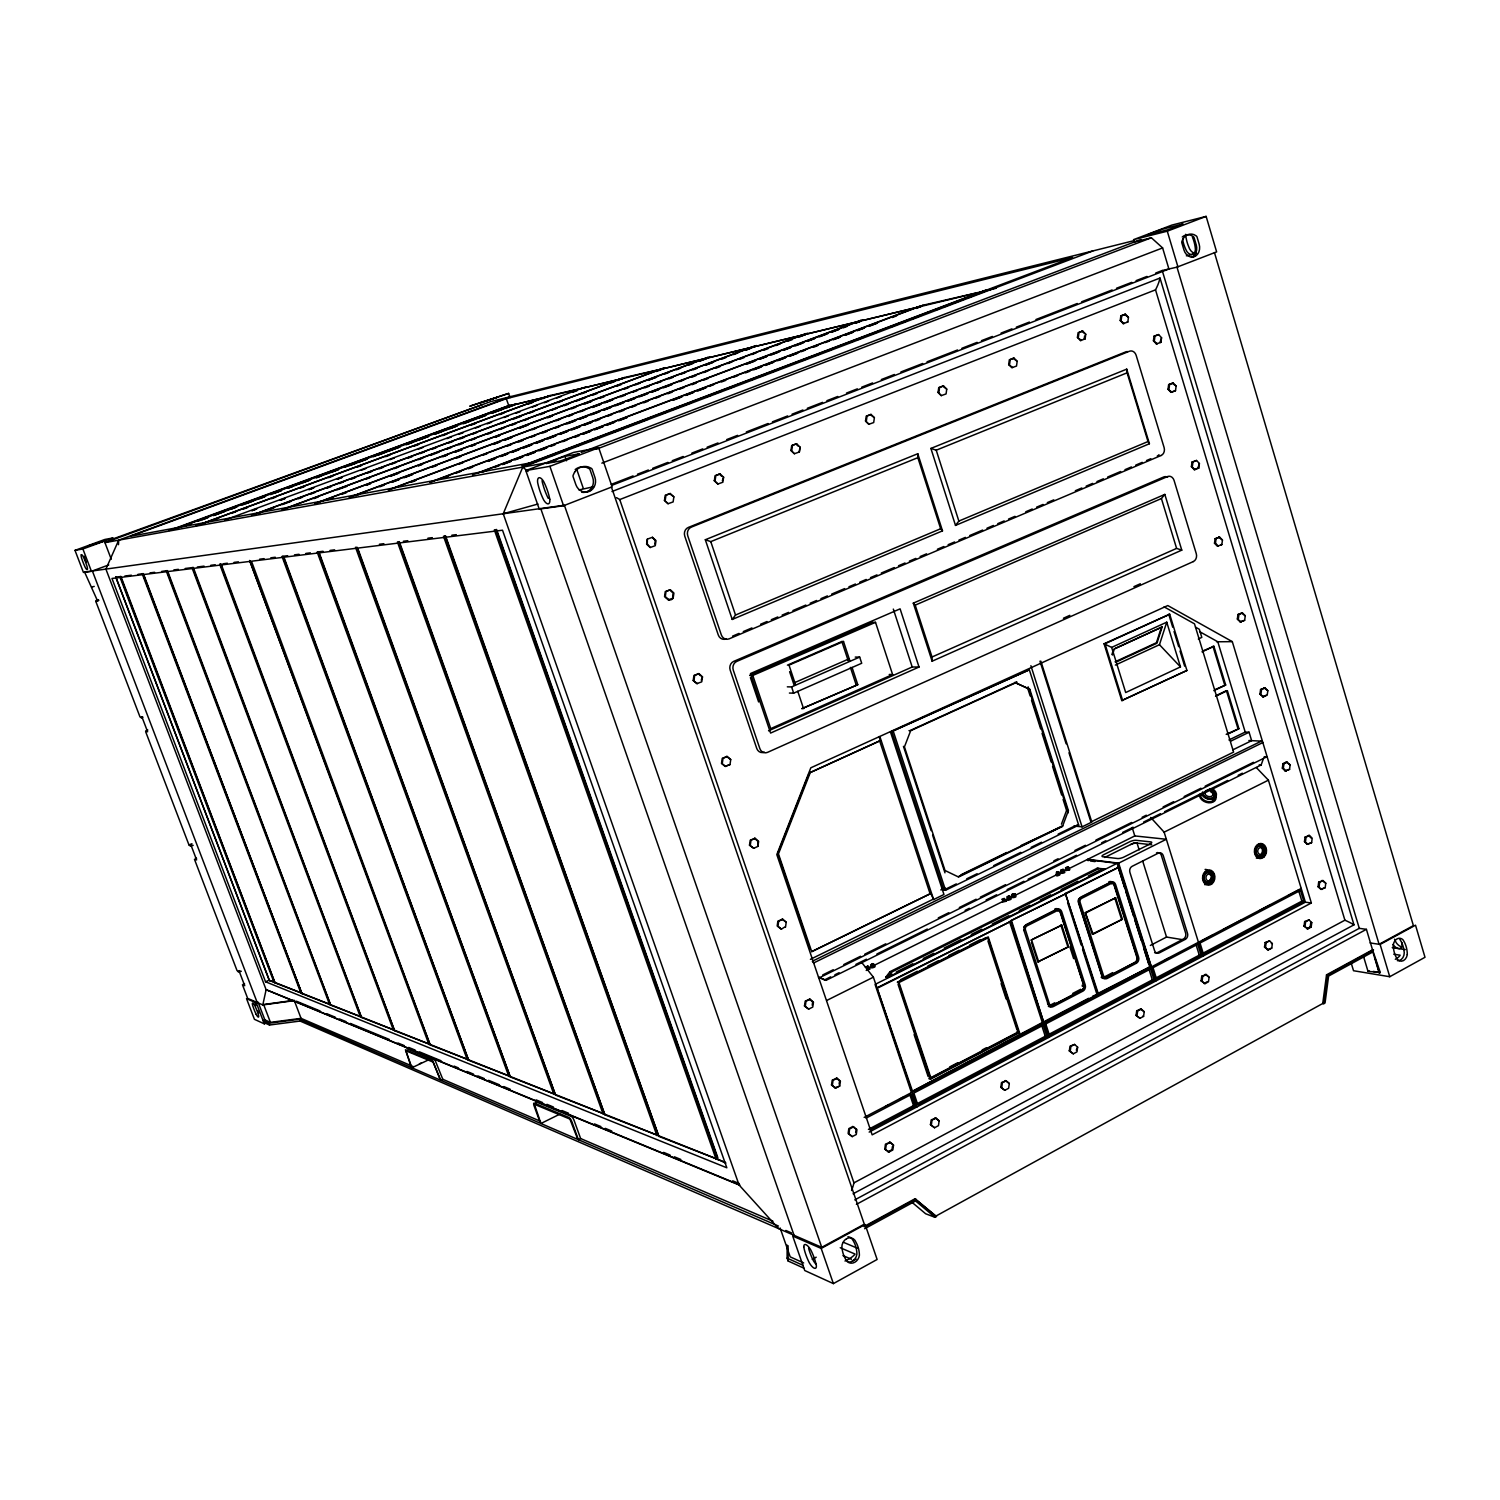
<?xml version="1.0" encoding="UTF-8"?>
<svg xmlns="http://www.w3.org/2000/svg" width="1500" height="1500" viewBox="0 0 1500 1500"><rect width="100%" height="100%" fill="white"/><g stroke="black" fill="none" stroke-linecap="round" stroke-linejoin="round"><path stroke-width="1.5" d="M507.038 407.569L515.812 404.325L509.606 405.338L175.275 528.656M516.544 404.156L549.375 396.225M118.481 544.669L118.706 540.15L511.013 396.525M585.15 387.581L550.181 395.512L542.794 398.644M585.994 387.375L623.362 378.337M656.456 371.475L664.294 368.456L624.319 377.55L617.7 380.55M665.25 368.212L708.188 357.844L699.412 361.106M709.219 357.6L755.438 346.425L746.681 349.688M1264.537 947.062L1265.156 942.544L1269.544 940.875L1272.356 943.575L1271.756 948.094L1268.344 949.913L1264.537 947.062L1268.344 949.913M1265.531 947.212L1266.131 942.694L1269.544 940.875M1289.531 769.331L1290.131 764.85L1286.344 761.981L1282.95 763.669L1282.35 768.169L1285.144 770.962L1289.531 769.331L1285.144 770.962M1304.475 841.556L1305.075 837.075L1309.444 835.444L1312.2 838.181L1311.619 842.663L1307.25 844.294L1304.475 841.556L1308.244 844.387M1305.487 841.65L1306.069 837.188L1309.444 835.444M1304.044 926.044L1304.644 921.581L1309.013 919.931L1311.769 922.612L1311.169 927.094L1307.812 928.875L1304.044 926.044L1307.812 928.875M1305.037 926.194L1305.638 921.712L1309.013 919.931M1306.819 928.725L1310.175 926.944L1310.775 922.481L1311.769 922.612M1318.088 886.65L1318.669 882.188L1323.019 880.556L1325.775 883.256L1325.175 887.719L1320.844 889.35L1318.088 886.65L1321.838 889.481M1319.081 886.781L1319.681 882.319L1323.019 880.556M863.981 1226.55L914.981 1198.781L935.7 1216.181L1322.738 1003.5L1326.525 974.85L1372.537 949.819L1380.319 972.581L1368 971.325L1363.556 956.55M1322.738 1003.5L1323.75 1003.687L1327.537 975.019L1373.569 949.969M1221.844 544.594L1222.463 540.056L1219.575 537.075L1215.112 538.706L1214.494 543.244L1217.381 546.225L1221.844 544.594L1220.869 544.669M1237.35 619.031L1237.969 614.494L1242.412 612.881L1245.263 615.788L1244.644 620.306L1240.2 621.938L1237.35 619.031L1241.194 621.919M1238.325 619.012L1238.944 614.475L1242.412 612.881M1201.125 980.775L1201.744 976.2L1206.225 974.513L1209.094 977.231L1208.494 981.806L1204.987 983.663L1201.125 980.775L1204.987 983.663M1202.1 980.962L1202.719 976.388L1206.225 974.513M1259.963 693.994L1260.581 689.494L1264.987 687.863L1267.819 690.712L1267.2 695.212L1262.794 696.844L1259.963 693.994L1263.787 696.881M1260.956 694.012L1261.556 689.513L1264.987 687.863M1286.138 771.019L1283.325 768.225L1283.944 763.744L1287.338 762.038M1153.425 340.781L1154.044 336.188L1158.6 334.575L1161.562 337.725L1160.925 342.319L1156.388 343.931L1153.425 340.781L1157.344 343.762L1156.388 343.931M1154.362 340.613L1155 336.019L1158.6 334.575M1069.35 1050.863L1069.987 1046.175L1074.581 1044.431L1077.638 1047.169L1076.981 1051.856L1073.306 1053.825L1069.35 1050.863L1073.306 1053.825M1070.25 1051.088L1070.906 1046.381L1074.581 1044.431M1076.287 1050.075L1077.638 1047.169M1168.031 389.213L1168.65 384.619L1173.188 383.006L1176.131 386.119L1175.494 390.694L1170.975 392.325L1168.031 389.213L1171.931 392.175M1168.988 389.062L1169.606 384.469L1173.188 383.006M1191.394 466.65L1192.013 462.075L1196.513 460.463L1199.419 463.5L1198.8 468.056L1194.3 469.688L1191.394 466.65L1195.256 469.594M1192.35 466.537L1192.969 461.981L1196.513 460.463M1194.3 469.688L1197.825 468.169L1199.419 463.5M1136.081 1015.369L1136.719 1010.737L1141.256 1009.031L1144.219 1011.75L1143.581 1016.381L1140 1018.294L1136.081 1015.369L1140 1018.294M1137.019 1015.575L1137.656 1010.925L1141.256 1009.031M1218.356 546.169L1215.469 543.188L1216.088 538.631L1219.575 537.075M1077.431 337.369L1078.088 332.7L1082.7 331.05L1085.756 334.256L1085.119 338.906L1080.487 340.556L1077.431 337.369L1081.406 340.369L1080.487 340.556M1078.35 337.181L1079.006 332.512L1082.7 331.05M1084.613 336L1084.181 339.094L1085.119 338.906M1000.837 1087.294L1001.494 1082.531L1006.163 1080.769L1009.294 1083.506L1008.638 1088.269L1004.85 1090.294L1000.837 1087.294L1004.85 1090.294M1001.719 1087.537L1002.375 1082.775L1006.163 1080.769M1120.219 320.475L1120.856 315.844L1125.45 314.213L1128.45 317.4L1127.812 322.013L1123.237 323.644L1120.219 320.475L1124.175 323.456L1123.237 323.644M1121.156 320.269L1121.794 315.656L1125.45 314.213M855.675 1132.594L856.144 1129.312L852.825 1126.519L848.812 1128.619L848.119 1133.531L852.263 1136.606L856.275 1134.506L856.969 1129.594L852.825 1126.519M884.775 1149.019L885.45 1144.144L890.25 1142.325L893.531 1145.1L892.837 1149.975L888.881 1152.075L884.775 1149.019L888.881 1152.075M885.619 1149.3L886.294 1144.425L890.25 1142.325M888.056 1151.775L891.994 1149.675L892.463 1146.431M1008.675 364.5L1009.331 359.775L1014.038 358.106L1017.169 361.331L1016.512 366.056L1011.825 367.725L1008.675 364.5L1012.706 367.556M1009.575 364.331L1010.231 359.606L1014.038 358.106M930.487 1124.7L931.163 1119.881L935.906 1118.081L939.131 1120.837L938.456 1125.656L934.575 1127.738L930.487 1124.7L934.575 1127.738M931.35 1124.981L932.025 1120.144L935.906 1118.081M756.544 346.163L806.4 334.106L799.837 336.562M785.513 927.188L786.206 922.238L782.794 919.256L777.881 921.075L777.169 926.044L781.388 929.175L784.725 927.038M865.538 421.012L866.213 416.156L871.069 414.431L874.387 417.694L873.694 422.55L868.856 424.275L865.538 421.012L868.856 424.275M866.362 420.863L867.056 416.006L871.069 414.431M804.506 1005.994L805.219 1001.044L810.094 999.225L813.469 1002.131L812.775 1007.062L808.688 1009.106L804.506 1005.994L808.688 1009.106M805.312 1006.2L806.006 1001.25L810.094 999.225M812.212 1005.206L812.663 1001.925L809.288 999.019M831.525 1085.006L832.219 1080.094L837.075 1078.256L840.413 1081.106L839.738 1086.019L835.688 1088.1L831.525 1085.006L835.688 1088.1M832.35 1085.269L833.044 1080.337L837.075 1078.256M839.138 1084.125L839.606 1080.863L836.269 1078.013M938.062 392.381L938.738 387.581L943.519 385.894L946.744 389.137L946.069 393.919L941.287 395.625L938.062 392.381L941.287 395.625M938.925 392.213L939.6 387.431L943.519 385.894M852.263 1136.606L848.944 1133.812L849.637 1128.9L853.65 1126.8M721.519 763.294L722.25 758.288L727.238 756.469L730.725 759.581L730.012 764.587L725.025 766.406L721.519 763.294L725.794 766.481M722.288 763.35L723.019 758.344L727.238 756.469M790.988 450.431L791.7 445.5L796.613 443.756L800.025 447.056L799.331 451.988L794.4 453.731L790.988 450.431L794.4 453.731M791.775 450.319L792.488 445.369L796.613 443.756M749.513 845.138L750.225 840.15L755.175 838.331L758.625 841.388L757.913 846.375L753.75 848.306L749.513 845.138L753.75 848.306M750.281 845.25L751.013 840.262L755.175 838.331M754.406 838.219L757.856 841.275L757.913 846.375M781.388 929.175L777.956 926.194L778.669 921.225L782.794 919.256M654.788 544.069L655.275 540.694L652.425 537.3L656.025 540.619L655.275 545.681L650.212 547.5L646.594 544.181L647.344 539.119L652.425 537.3M664.481 500.363L665.212 495.319L670.275 493.519L673.856 496.875L673.125 501.919L668.062 503.719L664.481 500.363L668.062 503.719M665.231 500.269L665.962 495.225L670.275 493.519M664.538 596.644L665.269 591.581L670.331 589.763L673.913 593.044L673.162 598.088C668.663 604.519 660.413 591.225 668.869 599.869M665.288 596.606L666.019 591.544L670.331 589.763M672.675 596.456L673.162 593.081L669.581 589.819M714.356 480.694L715.069 475.688L720.075 473.906L723.6 477.225L722.869 482.231L717.863 484.012L714.356 480.694L717.863 484.012M715.106 480.581L715.837 475.575L720.075 473.906M693.206 680.456L693.938 675.431L698.944 673.612L702.488 676.819L701.756 681.844L696.731 683.663L693.206 680.456L697.5 683.681M722.344 480.675L723.6 477.225M693.956 680.475L694.688 675.431L698.944 673.612M701.25 680.156L702.488 676.819M650.212 547.5L647.325 544.106L647.344 539.119M807.6 333.825L861.562 320.775L855 323.25M862.875 320.456L921.45 306.3L917.081 307.95M979.519 293.475L986.7 290.531L923.025 305.231L916.294 308.438M98.888 600.262L95.812 601.425L140.006 716.944L142.012 717.112L147.619 731.775L145.594 731.569L188.981 844.969L191.119 845.513L196.613 859.913L194.475 859.312L237.056 970.65L239.306 971.569L244.725 985.706L242.456 984.75L247.669 998.381L262.8 1004.944L266.119 989.7L105.9 569.1L118.706 540.15M988.256 290.156L995.1 287.775M1111.969 654.487L1113.206 650.419M1112.456 654.994L1114.312 648.9L1162.163 626.962L1114.312 648.9M1115.1 661.781L1156.444 642.731L1161.675 626.475M1115.588 662.288L1156.95 643.219L1162.163 626.962M1115.344 665.062L1159.463 644.7L1166.737 622.181L1111.65 647.4L1104.056 643.781L1121.756 700.575L1186.931 670.462L1169.7 614.231L1104.056 643.781M818.794 977.475L826.013 980.363L1261.125 765L1263.263 759.094M1016.625 682.388L910.669 730.706L904.444 746.85L945.037 870.506L958.594 877.031L1062.525 826.331L1068.394 810.619L1029.825 689.344L1014.844 682.369M1061.438 824.194L1066.575 810.45L1063.088 799.444M810.15 949.312L777.656 853.744L808.669 774.581M890.494 732.019L943.95 894.487L933.619 899.55L930.806 893.475L811.706 951.656L778.444 853.875L810.3 772.519L880.369 740.606L879.038 736.575M778.575 1228.612L739.05 1184.963L503.231 513.75L522.75 467.119L1092.844 250.95M1065.9 870.581L1069.894 869.663L1067.588 869.738M1065.994 867.488L1068.581 867.112L1067.606 867M1065.45 869.175L1069.05 868.05M1011.825 895.781L1015.819 894.881L1014.6 894.694M1006.912 898.219C1018.95 896.569 1000.856 898.125 1009.087 896.025M1002.469 902.081L1006.462 901.181L1004.194 901.238M725.812 1163.175L718.538 1159.65M495.356 529.594L717.131 1159.087L658.856 1136.381L445.538 535.819M444.45 535.95L657.9 1135.425L604.856 1114.8L399.319 541.594M732.225 619.444L735.525 615.037L940.65 528.75L942.506 530.869L732.225 619.444L705.319 539.738L917.775 453.731L942.506 530.869M885.731 977.269L889.988 971.7L1097.138 868.275L1104.731 868.95L887.4 977.644L885.731 977.269L891.994 974.137M887.4 977.644L891.656 972.056L1098.975 868.5L1097.138 868.275M955.5 525.413L958.856 521.081L1148.006 441.544L1149.412 443.738L955.5 525.413L930.9 448.425L1126.725 369.15L1149.412 443.738M398.325 541.725L604.012 1113.9L555.525 1095.056L358.05 549.056M913.294 603.15L915.206 605.138L1161.412 498.544L1164.825 494.4L1181.775 550.144L932.119 661.2L913.294 603.15L1164.825 494.4M357.15 549.169L554.775 1094.25L510.281 1076.963L318.806 551.663M317.981 551.756L509.625 1076.213L468.637 1060.312L284.344 558.263M282.769 556.163L468.056 1059.6L430.181 1044.938L251.869 562.312M429.675 1044.263L394.575 1030.688L221.062 563.888M192.656 567.431L361.481 1017.45L193.256 567.356M161.569 571.444L166.875 570.656L330.675 1005.131L167.438 570.581M143.006 573.75L301.894 993.619L143.362 573.581M120.412 576.45L274.969 982.856L120.9 576.394M269.419 980.644L115.781 577.031L269.419 980.644L274.688 982.369M243.431 983.475L244.613 983.962M1056.469 872.269L1058.962 871.894L1058.006 871.763M1061.269 869.888C1058.719 871.8 1066.05 869.513 1062.806 869.381M195.45 858.019L196.575 858.319M1056.394 872.269L1058.55 871.8M1061.194 869.869L1063.631 869.663L1062.375 869.494M1056.525 873.506C1053.469 875.962 1062.731 873.038 1058.588 872.85M1061.325 871.106C1058.681 874.031 1068.581 869.438 1062.338 870.712M1056.975 874.913C1054.312 877.837 1064.231 873.244 1057.987 874.519M1002.694 900.206C1013.85 899.344 995.681 900.656 1004.175 898.462M1008.075 899.194C1004.888 901.706 1014.244 898.819 1010.156 898.556M871.575 965.288C868.013 967.913 877.612 965.138 873.694 964.65M872.062 966.75C868.5 969.375 878.1 966.581 874.181 966.094M833.381 1283.606L877.125 1259.475L865.125 1224.525L821.194 1248.431L792.712 1236.056L804.731 1270.519L833.381 1283.606L821.194 1248.431M1350.975 962.288L1353.525 970.725L1389.75 976.725L1425 957.281L1415.513 925.181L1380.112 944.438L1370.1 942.938M1368 971.325L1369.087 970.744M852.263 1261.219L856.144 1259.081M911.531 1201.931L925.65 1213.763L935.062 1217.325L936.562 1216.5L914.981 1198.781M1323.75 1003.687L1325.044 1002.975L1328.606 976.05L1372.875 951.938L1379.231 973.181M263.775 1022.419L269.494 1025.025L300.113 1021.05L821.737 1247.325L864.3 1224.188L611.4 486.956M864.806 1226.888L915.844 1199.1M864.619 1228.744L915.581 1200.975L935.062 1217.325M812.25 1259.344L816.206 1257.188M856.388 1204.369L1366.406 929.344L1372.537 949.819M853.106 1193.794L1353.975 924.844L1160.006 278.044L611.962 491.531M854.775 1199.888L1359.281 928.331L1366.406 929.344M851.55 1190.513A28.425 14.925 -69.3 0 0 853.95 1182.862L1344.9 920.194A26.663 4.425 19.2 0 1 1353.975 924.844M1204.013 983.494L1207.519 981.619M1267.35 949.744L1271.756 948.094M868.406 1129.369L913.519 1105.612L915.206 1106.138L911.269 1094.438L866.062 1118.138M918.169 1103.156L1045.238 1036.256L1047.037 1036.688L1043.306 1025.212L1041.525 1024.8L1045.238 1036.256M1152.338 979.875L1047.712 1034.963L1049.513 1035.375L1154.213 980.231L1150.65 968.944L1148.775 968.606L1152.338 979.875L1154.213 980.231M1156.725 977.55L1199.287 955.144L1201.2 955.462L1197.712 944.269L1153.013 967.706L1156.575 978.975L1201.2 955.462M1303.838 901.406L1301.869 901.144L1201.612 953.925L1203.525 954.244L1303.838 901.406L1300.5 890.4L1298.531 890.138L1288.275 895.5M870.056 1129.912L915.206 1106.138M1047.037 1036.688L917.812 1104.769L913.875 1093.069L1043.306 1025.212M869.175 1132.106L1305.375 902.194L1268.419 780.169L1256.306 767.531M1311.356 902.981L872.156 1134.844L776.812 854.606L810.825 767.794L1167.788 605.55L1232.306 641.644L1311.356 902.981L1304.456 902.062M1052.212 1019.194L1043.981 1023.506L1045.781 1023.919L1150.65 968.944M1300.5 890.4L1200.037 943.05L1203.525 954.244M1320.844 889.35L1325.175 887.719M949.631 1066.969L957.788 1062.712M982.238 1049.925L986.306 1047.788M930.919 1077.619L1017.75 1032.206L1019.513 1032.638L988.237 936.9L898.106 982.144L930.562 1079.175L1019.513 1032.638M929.25 1077.619L930.956 1078.106L1018.65 1032.244L987.844 937.95L986.081 937.631L897.319 982.181L899.006 982.556L987.844 937.95M1048.744 1037.456L1044.075 1023.131L1042.331 1022.531L912.488 1091.213L876.975 987.806L1010.363 921.562L1043.231 1022.738M1010.737 920.775L1065.638 893.85L1010.737 920.775L1043.569 1021.894L1088.644 998.287M1092.75 996.131L1097.756 994.181L1065.356 893.419L1119.169 867.038L1150.575 966.525L911.25 1092.037L875.062 984.412L1117.106 863.344L1151.381 966.919M1150.575 966.525L1097.456 993.675L1098.375 993.862L1065.356 893.419M864.169 1117.388L1301.213 888.431M884.944 1106.831L889.05 1104.694M899.325 1099.312L903.431 1097.156M916.294 1090.406L920.4 1088.269M953.25 1071.056L963.506 1065.675M981.994 1056L986.1 1053.844M1010.719 1040.944L1014.825 1038.787M1107.675 990.131L1117.95 984.75M1136.438 975.056L1146.713 969.675M1165.35 959.925L1169.419 957.788M1202.231 940.594L1212.469 935.231M1222.725 929.869L1241.156 920.194M1259.606 910.538L1269.844 905.175M239.719 970.612L238.2 971.869L241.312 971.269M1054.875 1002.75L1050.919 1004.812A3.15 2.625 -80.4 0 1 1047.525 1003.219M1072.725 993.45L1080.656 989.306M1112.681 972.619L1104.919 976.669A3.112 2.569 -81.5 0 1 1101.6 975.094L1078.312 902.194A3.131 2.606 -83.1 0 1 1079.831 898.088L1109.269 883.275A3.112 2.569 -83.6 0 1 1112.044 883.913M1150.369 945.45L1166.531 937.05L1182.694 939.694M1307.25 844.294L1311.619 842.663M834.881 1087.856L839.738 1086.019M1031.531 942.356L1037.85 961.875L1068.675 946.725L1061.756 925.144L1032.844 939.188M1122.412 919.237L1092.188 934.069L1085.325 912.581L1115.644 897.825L1122.412 919.237L1093.106 934.237L1085.325 912.581M1037.85 961.875L1068.675 946.725M1030.837 940.2L1061.756 925.144M1086.244 912.731L1115.644 897.825M877.8 987.994L1010.363 921.562M1066.256 893.55L1119.169 867.038M258.075 1002.113L264.844 1019.85L270.431 1022.362L301.05 1018.35L413.456 1066.669L411.469 1067.625L405.431 1049.775L432.525 1060.837L440.756 1080.263L540.431 1123.294L534.113 1105.969A3.863 1.125 64.6 0 1 534.338 1103.119L569.006 1117.519A3.994 1.2 64.3 0 1 571.894 1121.775L578.381 1139.681L580.631 1138.538L772.95 1221.225M900.619 979.669L917.362 971.25M927.844 966L938.306 960.75M948.787 955.5L959.25 950.25M969.731 944.981L980.194 939.731M896.175 972.056L912.881 963.694M923.306 958.481L933.75 953.269M944.194 948.038L960.9 939.694M971.344 934.481L981.788 929.25M992.212 924.038L1008.919 915.694M1019.362 910.462L1029.806 905.25M1040.25 900.037L1050.694 894.806M1061.119 889.594L1077.825 881.25M1088.269 876.019L1102.894 868.725L1104.731 868.95M1088.138 860.737L1087.688 859.331L1118.644 863.156L1166.344 839.269L1134.806 835.931L869.194 967.819M1104.656 857.475L1134.131 842.812L1151.7 844.744M826.744 1000.444L873.394 977.175L917.006 1106.906M1150.688 817.444L1164.131 832.163L1268.419 780.169M824.381 979.987L830.681 976.856M834.9 974.794L839.1 972.712M855.9 964.388L866.4 959.194M876.9 954L927.3 929.062M965.119 910.369L969.319 908.288M986.119 899.963L996.619 894.769M1007.119 889.575L1023.919 881.269M1028.119 879.188L1076.438 855.281M1101.637 842.812L1105.837 840.731M1122.638 832.425L1133.138 827.231M1143.638 822.038L1160.438 813.731M1164.638 811.65L1227.656 780.469M1238.156 775.275L1242.356 773.194M540.919 1123.5L577.837 1139.456L569.906 1119.075L534.431 1104.3L540.919 1123.5L559.763 1114.181M822.75 974.925L833.25 969.75M843.769 964.556L860.569 956.269M864.769 954.188L885.788 943.819M938.306 917.888L948.825 912.694M959.325 907.519L976.144 899.212M980.344 897.15L1005.544 884.7M1053.881 860.831L1058.081 858.769M1074.881 850.462L1085.4 845.288M1095.9 840.094L1131.619 822.469M1142.119 817.275L1146.319 815.194M1163.138 806.906L1173.638 801.712M1184.137 796.538L1200.956 788.231M1205.156 786.15L1253.475 762.3M1265.119 756.544L1263.994 757.125L1267.106 756.656L818.812 978.056L818.55 977.006L826.013 980.363M940.819 889.931L944.981 887.906M943.837 890.006L945.562 890.269L1078.688 825.15L1029.338 669.806L891.712 731.55L943.837 890.006L956.306 883.913M966.694 878.831L977.1 873.75M993.731 865.613L1020.75 852.394M1031.138 847.312L1041.525 842.231M1058.156 834.113L1074.788 825.975M1232.906 749.812L1251.637 740.662L1249.087 732.225L1245.206 732.075L1228.95 739.988M810.413 959.325L932.775 899.419M1068.975 752.737L1090.894 821.981L1233.6 752.1L1194.487 623.831L1164.112 606.863M1074.056 826.013L1082.062 826.856L1091.812 822.075L1040.869 661.181M1261.425 741.112L812.344 961.237L813.675 962.944L1262.831 742.556L1261.425 741.112L1248.881 740.531M1230.769 741.15L1249.087 732.225M961.031 874.763L1006.706 852.488M1021.256 845.4L1062.525 826.331M958.331 876.619L1062.675 825.731M930.806 893.475L811.706 951.656M1226.194 734.344L1238.944 728.681L1227.375 690.675L1215.544 696.319M1227.169 734.4L1238.944 728.681M1262.794 696.844L1266.225 695.194M440.756 1080.263L442.781 1079.287L540.506 1121.287M191.681 844.969L190.087 846.056L193.2 845.344M1216.575 695.344L1226.419 690.656L1237.969 728.644M419.381 1063.856L421.35 1062.919M411.863 1067.775L440.344 1080.075L433.275 1062.169L405.919 1050.787L411.863 1067.775L428.719 1059.788M1214.85 689.7L1225.669 685.012L1213.894 646.294L1203.019 650.925M1213.819 690.656L1225.669 685.012M1121.756 700.575L1186.931 670.462M1201.987 651.844L1213.894 646.294M1166.737 622.181L1180.463 666.919L1125.694 692.531L1111.65 647.4M1240.2 621.938L1244.644 620.306M1198.312 639.019L1201.8 637.388L1199.344 629.306L1195.5 627.15M116.269 576.975L119.812 576.656L274.088 982.5M910.444 730.388L1016.812 681.881M1169.7 614.231L1104.975 643.762L1122.675 700.594M91.819 587.006L94.219 586.425M891.712 731.55L1029.338 669.806M264.844 1019.85L263.1 1020.656L268.819 1023.244L299.438 1019.231L411.469 1067.625M880.369 740.606L810.3 772.519M264.319 1023.844L256.312 1002.9L246.525 998.644L254.437 1019.325L264.319 1023.844L268.35 1021.987M265.538 981.769L726.825 1167.788L502.519 530.212L111.975 578.456L265.538 981.769L269.137 980.138L725.55 1162.463M725.025 766.406L730.012 764.587M1063.444 618.225L1069.838 615.356M1133.925 586.65L1140.337 583.781M892.594 674.513L770.737 728.625L752.794 675.45L749.663 675.413L872.175 622.406L875.513 622.331L892.594 674.513L889.237 674.475M932.119 661.2L932.025 657L1176.6 548.4L1181.775 550.144M768.525 730.819L912.206 666.994L919.031 667.031L900.094 608.85L750.487 673.538L770.588 733.069L919.031 667.031M857.775 684.694L801.975 708.638L857.775 684.694L852.056 667.406M787.331 686.831L791.587 686.925L859.669 657.094L861.712 663.263L793.669 693.169L789.412 693.056M147.637 729.769L145.969 730.725L147.637 730.331M793.688 683.062L848.812 658.95M142.744 716.962L141.075 717.769L142.725 717.525M752.794 675.45L875.513 622.331M787.406 665.138L841.856 641.512L843.506 641.494L849.919 660.938M843.506 641.494L789 665.138L795.562 684.75M732.525 636.169L738.994 633.413M743.306 631.594L751.931 627.919M760.556 624.263L767.025 621.525M771.337 619.688L777.806 616.95M782.119 615.112L788.587 612.375M792.9 610.556L805.837 605.062M810.15 603.225L816.619 600.487M820.931 598.65L827.4 595.913M831.712 594.075L844.65 588.6M848.962 586.763L855.431 584.025M859.744 582.188L866.213 579.45M870.525 577.612L876.994 574.875M881.306 573.038L894.244 567.562M898.556 565.725L905.025 562.987M909.338 561.15L915.806 558.413M920.119 556.575L926.587 553.837M937.369 549.263L943.837 546.525M948.15 544.688L954.619 541.95M958.931 540.112L965.4 537.375M969.712 535.538L982.65 530.044M986.962 528.225L993.431 525.469M997.744 523.65L1004.213 520.913M1008.525 519.075L1014.994 516.337M1025.775 511.762L1032.244 509.006M1036.556 507.188L1043.025 504.431M1047.338 502.613L1053.806 499.856M1075.369 490.725L1081.838 487.969M1086.15 486.15L1092.619 483.394M1096.931 481.575L1103.4 478.819M1107.712 477L1120.65 471.506M1124.963 469.688L1131.431 466.931M1135.744 465.113L1142.212 462.356M1146.525 460.538L1150.837 458.7M188.981 844.969L191.944 843.713M668.119 599.906L673.162 598.088M1170.975 392.325L1175.494 390.694M705.319 539.738L710.775 541.631L917.85 457.669L917.775 453.731M930.9 448.425L936.225 450.206L1127.1 372.825L1126.725 369.15M97.875 599.625L96.131 600.431L97.781 599.944M1008.544 897.131L1010.025 896.175L1008.656 896.156M1003.631 899.569L1004.719 898.5M1014 896.362C1008.169 898.875 1019.137 896.981 1015.069 896.119M1160.006 278.044A27.6 12.788 -56.6 0 1 1155.525 289.838L619.744 499.575A29.606 6.675 22.6 0 0 616.5 497.663M1062.788 872.119C1057.069 874.612 1068.037 872.644 1063.856 871.875M586.894 491.812L591.225 490.144M1195.406 255.825L1191.488 257.344A10.031 8.062 81.9 0 0 1196.231 244.856L1194.131 237.769A2.156 1.725 81.8 0 0 1193.25 236.588L1191.038 235.331A12.994 10.444 81.9 0 0 1182.262 236.981M611.306 484.369L633.094 475.912M637.444 474.225L648.337 470.006M652.688 468.319L667.931 462.394M672.281 460.706L683.175 456.488M691.875 453.094L702.769 448.875M707.119 447.188L718.013 442.95M726.712 439.575L737.606 435.338M746.325 431.962L768.094 423.506M772.444 421.819L787.688 415.912M792.038 414.206L802.931 409.988M807.281 408.3L822.525 402.375M826.894 400.688L837.769 396.469M846.487 393.075L857.362 388.856M861.731 387.169L872.606 382.931M881.325 379.556L894.394 374.494M900.919 371.944L922.688 363.488M927.056 361.8L957.544 349.969M961.894 348.281L977.137 342.356M981.488 340.669L992.381 336.45M1001.081 333.075L1011.975 328.837M1016.325 327.15L1029.394 322.069M1035.919 319.537L1077.3 303.488M1081.65 301.781L1112.138 289.95M1116.488 288.263L1131.731 282.356M1136.081 280.65L1146.975 276.431M1155.694 273.056L1162.219 270.506L1359.338 928.5M611.962 485.306L1168.912 268.988L1162.612 247.931L1151.381 237.769L1134.244 242.044M563.569 505.725L612.131 486.844L598.706 447.731L573.75 452.362L525.806 470.587L539.25 509.1L563.569 505.725L549.9 466.331L525.806 470.587M578.944 489.956L593.738 486.694M601.856 463.144L1162.612 247.931M581.213 452.475L1141.031 239.456M549.9 466.331L598.706 447.731M1206.131 216.394L1171.856 225.094L1133.512 239.662L1167.281 231.188L1206.131 216.394L1216.631 251.888L1176.975 267.15L1379.081 944.288L1413.394 925.631L1214.456 252.581M596.062 449.325L1151.381 237.769M521.869 465.863L986.119 289.95M527.756 463.969L1072.519 257.512L506.306 398.663L130.65 536.231L530.662 462.863M528.975 464.044L536.438 461.438M539.925 459.9L548.681 456.581M551.719 455.644L556.087 453.994M559.631 452.419L568.406 449.1M572.775 447.431L580.087 444.9M583.725 443.287L592.481 439.969M595.369 439.106L599.738 437.456M607.819 434.156L612.206 432.506M615.019 431.663L623.756 428.344M627.525 426.694L636.3 423.356M639.019 422.55L647.756 419.25M658.2 415.069L667.406 411.806M671.325 410.081L678.319 407.662M682.275 405.938L691.406 402.694M706.369 396.806L711.056 395.25M715.125 393.488L721.969 391.106M726.094 389.325L735.056 386.156M750.169 380.194L754.706 378.694M758.944 376.875L765.619 374.569M769.894 372.731L778.65 369.413M802.725 360.487L809.306 357.787M813.638 356.363L820.256 353.625M826.725 351.394L833.4 348.656M848.738 342.844L853.106 341.175M857.288 339.806L864.056 337.031M868.444 335.363L877.2 332.044M892.219 326.569L896.906 324.581M900.938 323.269L907.856 320.419M911.85 319.125L921 315.45M935.869 310.031L940.706 307.969M944.606 306.713L951.656 303.825M955.519 302.569L964.8 298.837M968.606 297.619L975.75 294.694M429.694 482.306L861.038 320.231M431.137 482.044L862.987 319.762M456.431 473.044L460.819 471.412M489.281 460.706L495.862 458.231M500.231 456.581L506.812 454.125M511.181 452.475L519.938 449.175M524.325 447.544L530.887 445.069M535.275 443.419L544.031 440.138M548.419 438.488L554.981 436.012M559.369 434.363L568.125 431.081M572.512 429.431L579.075 426.956M583.462 425.306L592.219 422.025M607.537 416.25L611.925 414.619M631.631 407.213L636.019 405.562M655.725 398.156L660.094 396.506M679.8 389.1L684.188 387.45M703.894 380.044L708.281 378.394M747.694 363.581L754.256 361.106M760.837 358.631L767.4 356.175M771.788 354.525L778.35 352.05M782.737 350.4L791.494 347.119M795.881 345.469L802.444 342.994M806.812 341.363L815.588 338.062M819.956 336.412L826.538 333.956M830.906 332.306L839.663 329.006M444.281 477.806L448.669 476.156M468.394 468.75L472.762 467.1M488.1 461.344L494.681 458.869M501.262 456.394L507.825 453.919M512.212 452.269L518.794 449.794M523.181 448.163L531.938 444.862M536.325 443.212L542.906 440.738M547.275 439.088L556.05 435.806M560.438 434.156L567 431.681M571.388 430.031L580.163 426.731M584.531 425.081L591.112 422.625M595.5 420.975L599.888 419.325M619.612 411.9L623.981 410.25M643.706 402.844L648.094 401.194M667.819 393.788L672.206 392.137M691.931 384.713L696.3 383.081M746.719 364.125L755.475 360.825M759.862 359.175L766.444 356.719M770.831 355.069L779.587 351.769M783.975 350.119L790.538 347.644M794.925 345.994L803.7 342.712M808.088 341.062L814.65 338.588M819.038 336.938L827.812 333.637M832.181 331.988L838.762 329.531M843.15 327.881L847.519 326.231M856.294 322.931L860.681 321.281M472.519 474.9L920.906 305.738M478.481 472.95L923.025 305.231M494.887 467.288L499.275 465.619M503.644 463.969L510.206 461.494M514.575 459.844L523.331 456.544M527.7 454.894L534.263 452.419M538.65 450.769L547.388 447.469M562.706 441.694L567.075 440.044M582.394 434.25L591.15 430.95M595.519 429.3L602.081 426.825M606.45 425.175L615.206 421.875M619.575 420.225L626.138 417.75M674.269 399.581L680.831 397.106M685.2 395.456L693.956 392.156M698.325 390.506L704.888 388.031M709.275 386.381L713.644 384.731M733.331 377.306L737.7 375.656M753.019 369.862L761.775 366.562M766.144 364.913L772.706 362.438M777.075 360.787L785.831 357.488M790.2 355.837L796.763 353.363M801.15 351.713L805.519 350.062M825.206 342.619L829.575 340.969M833.962 339.319L840.525 336.844M844.894 335.194L853.65 331.894M858.019 330.244L864.581 327.769M868.95 326.119L877.706 322.819M482.831 472.031L487.219 470.381M502.537 464.606L511.294 461.306M515.681 459.637L522.244 457.162M526.613 455.512L535.369 452.213M539.756 450.562L546.319 448.069M550.706 446.419L555.075 444.769M574.781 437.344L579.169 435.675M583.538 434.025L590.1 431.55M594.487 429.9L603.244 426.6M607.612 424.95L614.194 422.456M618.562 420.806L627.319 417.506M673.294 400.162L682.05 396.844M686.438 395.194L693 392.719M697.388 391.069L706.144 387.769M721.462 381.975L725.831 380.325M745.538 372.881L749.925 371.231M754.294 369.581L760.875 367.106M765.244 365.456L774 362.156M778.387 360.487L784.95 358.012M789.319 356.363L798.075 353.062M813.413 347.269L817.781 345.619M833.119 339.844L839.681 337.369M846.244 334.875L852.806 332.4M857.194 330.75L863.756 328.275M870.337 325.8L876.9 323.306M892.219 317.531L896.606 315.881M388.219 489.956L805.913 333.581M389.55 489.713L807.712 333.15M458.663 464.344L463.031 462.712M482.719 455.325L487.087 453.694M506.775 446.325L511.144 444.675M530.831 437.306L535.2 435.675M554.888 428.306L559.275 426.656M568.013 423.394L574.575 420.938M578.944 419.288L587.7 416.025M592.069 414.375L598.631 411.919M603 410.287L611.756 407.006M616.125 405.375L622.688 402.919M627.075 401.269L635.812 397.987M640.181 396.356L646.744 393.9M651.131 392.269L659.869 388.988M664.237 387.356L670.8 384.881M679.556 381.619L683.925 379.969M703.612 372.6L707.981 370.969M727.669 363.6L732.038 361.95M751.725 354.581L756.112 352.95M775.781 345.581L780.169 343.931M411.45 482.194L415.819 480.562M518.7 442.031L523.069 440.381M542.775 433.012L547.144 431.363M566.85 423.994L575.606 420.712M579.975 419.081L586.538 416.606M590.925 414.975L599.681 411.694M604.05 410.062L610.613 407.587M615 405.956L623.756 402.675M628.125 401.044L634.706 398.588M639.075 396.938L647.831 393.656M652.2 392.025L658.781 389.569M663.15 387.919L671.906 384.637M691.613 377.269L695.981 375.619M715.688 368.25L720.056 366.6M739.763 359.231L744.131 357.581M763.837 350.212L768.206 348.581M787.913 341.194L792.281 339.562M798.844 337.087L805.425 334.631M314.869 503.531L707.756 357.356M315.787 503.4L709.294 356.981M326.25 499.988L332.831 497.531M365.756 485.287L370.144 483.637M389.906 476.288L398.681 473.025M418.444 465.675L422.831 464.044L418.538 465.787M455.756 451.781L462.338 449.344M471.131 446.062L475.519 444.431M495.262 437.081L499.669 435.45M519.412 428.1L528.188 424.819M547.95 417.469L552.337 415.837M585.262 403.594L591.863 401.137M635.756 384.806L640.144 383.156M648.919 379.894L655.519 377.438M664.294 374.175L668.681 372.544M688.444 365.194L692.831 363.562M326.737 499.95L333.3 497.512M342.037 494.25L346.406 492.619M366.075 485.306L370.444 483.675M390.113 476.363L398.869 473.1M455.681 451.95L462.244 449.513M470.981 446.25L475.35 444.637M495.037 437.306L499.406 435.675M519.075 428.363L527.812 425.1M547.481 417.787L551.85 416.156M571.519 408.844L575.906 407.213M584.644 403.95L591.206 401.512M599.944 398.269L604.312 396.637M623.981 389.325L628.35 387.694M648.019 380.363L656.775 377.119M676.444 369.788L680.812 368.175M700.481 360.844L707.044 358.406M350.081 497.006L754.969 345.919M349.125 497.606L756.638 345.525M392.1 482.044L398.663 479.606M405.225 477.15L411.788 474.694M492.787 444.469L499.35 442.013M503.719 440.381L512.475 437.119M532.181 429.769L536.55 428.119M556.256 420.769L560.625 419.137M580.331 411.788L584.719 410.156M593.456 406.894L600.037 404.438M604.406 402.806L613.162 399.525M632.869 392.175L637.238 390.544M656.944 383.194L661.312 381.562M681.019 374.213L685.388 372.562M705.094 365.212L713.85 361.95M733.556 354.6L737.925 352.969M355.706 495.788L360.094 494.156M379.8 486.806L384.188 485.156M392.944 481.894L399.506 479.438M403.894 477.806L412.65 474.525M432.375 467.175L436.744 465.544M456.469 458.175L460.837 456.544M493.706 444.281L500.269 441.825M504.656 440.194L511.219 437.738M568.181 416.475L572.55 414.844M592.275 407.475L601.031 404.213M605.4 402.581L611.981 400.125M620.737 396.844L625.125 395.212M644.831 387.863L649.219 386.231M668.925 378.863L673.312 377.231M693.019 369.862L697.406 368.231M706.163 364.969L712.744 362.512M721.5 359.231L725.887 357.6M745.594 350.25L749.981 348.619M251.512 515.363L622.969 377.887M252.281 515.25L624.319 377.55M258.225 513.506L262.594 511.894M269.812 509.344L274.2 507.731M282.281 504.6L291.019 501.375M298.256 498.806L302.644 497.194M310.706 494.081L315.075 492.469M326.7 488.288L331.088 486.656M339.131 483.562L343.5 481.95M350.775 479.381L355.144 477.75M367.556 473.044L371.925 471.431M379.219 468.844L383.588 467.231M391.594 464.137L395.981 462.525M407.662 458.306L412.031 456.694M420.019 453.619L424.406 451.988M431.719 449.4L436.106 447.787M448.444 443.1L452.831 441.469M460.162 438.881L464.55 437.25M472.5 434.194L476.869 432.562M500.925 423.675L505.294 422.044M512.681 419.438L521.438 416.194M529.35 413.137L533.719 411.525M557.775 402.619L562.144 401.006M581.831 393.712L586.2 392.1M610.256 383.194L614.625 381.581M282.037 509.644L663.862 367.987M283.087 509.456L665.306 367.631M313.856 498.637L318.244 497.006M337.275 489.806L346.8 486.413M365.812 479.231L370.2 477.6M394.35 468.637L398.738 467.006M418.481 459.675L422.869 458.044M430.256 455.438L439.031 452.175M447.019 449.081L451.406 447.45M458.812 444.844L463.2 443.212M471.15 440.119L475.538 438.506M487.35 434.25L491.756 432.619M499.688 429.544L504.075 427.913M511.519 425.269L515.906 423.656M523.837 420.581L528.225 418.95M540.056 414.675L544.462 413.044M552.356 409.988L556.744 408.356M564.225 405.712L568.612 404.081M576.506 401.025L585.281 397.781M592.762 395.119L597.169 393.488M616.931 386.156L621.319 384.525M196.05 525.825L549.019 395.794M201.281 524.062L550.181 395.512M214.481 519.731L218.869 518.119M231.45 513.375L235.838 511.762M243.019 509.231L247.406 507.619M271.537 498.713L275.925 497.1M300.056 488.212L304.444 486.581M328.575 477.694L332.963 476.081M357.094 467.175L361.481 465.562M385.613 456.675L390 455.062M414.131 446.156L418.519 444.544M442.65 435.656L447.037 434.025M471.169 425.138L475.575 423.525M499.706 414.619L504.094 413.006M528.225 404.119L532.612 402.506M225.037 519.956L586.031 386.831M251.719 510.712L256.106 509.1M280.238 500.194L284.625 498.562M308.756 489.656L313.144 488.044M337.275 479.119L341.663 477.506M361.406 470.212L365.794 468.6M389.906 459.675L394.294 458.062M418.425 449.156L422.812 447.525M446.944 438.619L451.331 436.988M475.463 428.081L479.85 426.469M503.981 417.544L508.369 415.931M532.5 407.025L536.887 405.394M556.631 398.1L561.019 396.488M252.338 510.6L256.725 508.987M280.875 500.062L285.262 498.45M309.413 489.525L313.8 487.913M337.95 478.988L342.338 477.356M458.681 434.4L463.069 432.769M487.219 423.863L491.606 422.231M515.737 413.325L520.144 411.694M544.275 402.769L548.681 401.156M572.812 392.231L577.219 390.619M75 550.369L82.894 548.981L113.119 537.938L104.869 539.456L75 550.369L83.438 572.438L91.444 571.331L108.75 564.919M169.162 530.475L509.606 405.338M175.312 528.975L516.562 403.65M186.6 525.413L190.988 523.8M197.569 521.381L208.537 517.331M215.137 514.913L237.075 506.85M245.85 503.606L265.613 496.35M274.387 493.125L280.969 490.706M287.55 488.269L298.538 484.237M302.925 482.625L309.506 480.206M316.088 477.787L327.056 473.756M331.444 472.125L338.044 469.706M344.625 467.288L355.594 463.256M359.981 461.644L366.562 459.225M373.144 456.806L384.131 452.756M388.519 451.144L399.488 447.113M406.069 444.694L412.65 442.275M419.25 439.856L428.025 436.613M434.606 434.194L441.188 431.775M449.962 428.55L456.544 426.131M463.144 423.712L469.725 421.275M478.5 418.05L485.081 415.631M491.663 413.212L502.65 409.181M184.931 526.125L191.531 523.688M202.5 519.656L206.888 518.044M213.488 515.625L224.456 511.575M231.056 509.156L235.444 507.544M242.025 505.125L253.012 501.075M259.594 498.656L264 497.044M270.581 494.625L281.569 490.575M288.15 488.156L292.538 486.544M299.137 484.125L310.106 480.075M316.706 477.656L321.094 476.044M327.675 473.625L338.663 469.575M349.65 465.544L367.219 459.075M378.188 455.044L400.144 446.962M406.744 444.544L428.7 436.462M435.281 434.044L457.256 425.963M463.837 423.544L485.794 415.463M492.394 413.044L514.35 404.962M508.631 393.412L470.025 406.125L508.631 393.412L510.094 397.613M111.263 559.256L104.944 542.644L490.388 401.681L1134.469 240.525M137.888 574.387L142.838 573.656L301.575 993.094L274.969 982.856M503.231 513.75L537.956 504.019M482.7 404.494L109.425 540.225L113.681 539.438M978.075 292.631L508.875 406.012L506.306 398.663M982.631 291.525L996.3 288.225M301.894 993.619L330.3 1004.569M1186.369 255.825L1196.494 253.444M330.675 1005.131L361.069 1016.869M1162.125 270.544L1177.95 266.925L1167.281 231.188M361.481 1017.45L394.106 1030.069M872.194 963.713C877.744 963.375 866.138 967.05 872.606 963.656M867.45 967.444L869.663 967.463L866.531 969.019M1120.856 315.844L1121.794 315.656M1128.45 317.4L1124.513 314.419M1126.875 322.219L1127.812 322.013M1085.756 334.256L1081.781 331.238M1017.169 361.331L1013.138 358.275M1154.044 336.188L1155 336.019M1161.562 337.725L1159.969 342.488L1160.925 342.319M564.956 456.375L579.375 453.712A19.256 1.294 -19.1 0 1 560.344 460.969L546.131 463.519A19.219 1.294 -19.2 0 1 564.956 456.375L566.494 460.781M946.744 389.137L942.638 386.044M104.944 542.644L556.35 461.044M874.387 417.694L870.225 414.562M1168.65 384.619L1169.606 384.469M1176.131 386.119L1172.231 383.156M800.025 447.056L799.331 451.988M407.419 1048.838L435.113 1060.294L442.781 1079.287M262.8 1004.944L293.4 1000.744L739.894 1184.981M673.856 496.875L669.544 493.612M124.875 576.019L131.381 575.212M149.963 572.888L154.612 572.306M173.85 569.906L178.387 569.344M185.175 568.5L191.981 567.638L360.394 1017.019M197.363 566.981L204.056 566.138M210.769 565.294L215.231 564.75M222.9 563.794L227.363 563.231M234.037 562.388L238.481 561.844M259.631 559.2L264.094 558.638M270.806 557.812L275.287 557.25M287.681 555.694L283.144 556.275L468.637 1060.312M294.488 554.85L299.025 554.288M305.831 553.444L310.369 552.863M323.044 551.287L318.412 551.869L510.281 1076.963M330 550.425L334.631 549.844M379.387 544.256L383.906 543.694M403.369 541.256L407.831 540.694M427.894 538.2L432.356 537.638M451.837 535.2L456.319 534.656M1192.013 462.075L1192.969 461.981M1197.825 468.169L1198.8 468.056M1067.194 867.112L1068.431 867.281L1065.487 867.956M95.812 601.425L97.706 601.256L84.581 572.062L564.375 505.237L821.737 1247.325M1215.112 538.706L1216.088 538.631M1222.463 540.056L1218.619 537.15M867.431 966.225L868.575 966.469L865.425 967.312M1214.494 543.244L1215.469 543.188M1237.969 614.494L1238.944 614.475M1245.263 615.788L1241.438 612.9M1216.594 641.794L1232.306 641.644M855.244 657.094L859.669 657.094M867.863 966.094L865.613 967.125M869.025 968.663L870.15 968.906L866.213 970.463M1260.581 689.494L1261.556 689.513M1267.819 690.712L1264.013 687.844M1016.737 683.362L1029.825 689.344M908.981 730.631L910.669 730.706M1282.95 763.669L1283.944 763.744M1290.131 764.85L1286.344 761.981M1259.156 764.888L1261.125 765M1282.35 768.169L1283.325 768.225M730.725 759.581L726.469 756.394M1066.575 810.45L1068.394 810.619M1305.075 837.075L1306.069 837.188M1076.869 824.963L1078.688 825.15M1318.669 882.188L1319.681 882.319M1325.775 883.256L1322.025 880.444M1087.087 859.612L1117.106 863.344M1090.444 861.019L1095.056 861.6M1304.644 921.581L1305.638 921.712M1310.175 926.944L1311.169 927.094M1392.244 947.625L1405.275 949.594M1393.763 954.225L1400.138 955.2A16.931 5.644 -13.8 0 1 1395.319 959.288M1265.156 942.544L1266.131 942.694M1271.381 943.425L1272.356 943.575M1373.175 971.4L1377.262 972.075M1379.287 972.413L1380.319 972.581M1326.525 974.85L1327.537 975.019M1209.094 977.231L1205.25 974.344M1201.744 976.2L1202.719 976.388M786.206 922.238L782.006 919.087M1144.219 1011.75L1140.319 1008.825M1136.719 1010.737L1137.656 1010.925M1142.644 1016.175L1143.581 1016.381M889.988 971.7L891.656 972.056M1043.569 1021.894L1011.619 920.925M1016.888 1031.812L1018.65 1032.244M1009.294 1083.506L1005.281 1080.525M928.856 1078.688L930.562 1079.175M939.131 1120.837L935.062 1117.8M893.531 1145.1L889.406 1142.044M293.4 1000.744L266.119 989.7L739.05 1184.963M296.363 1001.194L320.119 1010.981M326.606 1013.644L335.25 1017.206M339.562 1018.969L346.05 1021.65M350.363 1023.431L389.25 1039.425M397.894 1042.987L404.363 1045.65M408.694 1047.431L415.162 1050.094M419.494 1051.875L441.094 1060.781M454.05 1066.106L458.363 1067.887M467.006 1071.45L473.494 1074.112M477.806 1075.894L484.294 1078.556M488.606 1080.337L499.406 1084.781M503.738 1086.562L510.206 1089.225M536.138 1099.894L542.606 1102.575M546.938 1104.338L553.406 1107.019M562.05 1110.562L568.538 1113.244M594.45 1123.912L600.938 1126.575M605.25 1128.356L611.737 1131.019M663.581 1152.375L670.069 1155.037M674.381 1156.819L680.869 1159.481M732.694 1180.819L739.181 1183.5M843.469 1242.319L857.681 1248.337M840.244 1247.719L855.075 1254.075A18.169 7.219 -18.9 0 1 845.006 1261.031M578.381 1139.681L778.462 1226.062M785.85 1230.469L791.569 1232.944M842.962 1255.594L851.456 1259.269M803.663 1262.944L790.2 1256.869L780.112 1227.975M787.106 1245.056L787.125 1258.125L802.913 1265.269M787.125 1258.125L788.137 1261.012L803.925 1268.194M1199.569 631.613L1217.794 641.775L1245.206 732.075M522.75 467.119L528.019 471.525M698.194 673.594L700.556 675.731M719.306 474.019L721.65 476.231M795.806 443.888L798.094 446.081M1308.45 835.35L1311.206 838.088M1159.463 644.7L1180.463 666.919M861.938 962.738L873.394 977.175M270.431 1022.362L263.625 1004.513L294.206 1000.294L301.05 1018.35M268.819 1023.244L269.494 1025.025M92.381 570.975L257.194 1002.506M82.894 548.981L91.444 571.331M299.438 1019.231L300.113 1021.05M166.219 570.862L329.662 1004.738M142.219 573.862L300.956 993.244M220.406 563.962L394.575 1030.688M219.694 564.188L393.412 1030.219M430.181 1044.938L249.619 560.456L428.925 1044.431M282 556.406L467.288 1059.769M317.156 552.019L508.819 1076.381M580.631 1138.538L574.163 1120.631A3.994 1.2 64.3 0 0 571.275 1116.394L536.531 1102.031A3.863 1.125 64.6 0 0 535.95 1103.606M356.85 547.069L555.525 1095.056M355.5 547.238L553.931 1094.419M398.906 541.819L604.856 1114.8M397.425 542.006L603.113 1114.087M445.144 536.044L658.856 1136.381M443.494 536.25L656.944 1135.631M496.575 529.444L717.75 1157.456M496.163 529.669L718.237 1160.138M494.344 529.913L716.119 1159.294M540.731 508.538L794.062 1235.325M576.6 468.919L583.275 488.288M619.744 499.556L853.95 1182.862M710.775 541.631L735.525 615.037M750.413 677.625L758.625 701.944M909.6 1093.931L913.519 1105.612M899.006 982.556L930.956 1078.106M898.069 984.394L928.519 1075.406M914.119 1034.625L928.125 1076.494M797.756 691.275L803.587 708.694M789.6 671.663L793.969 684.712M791.587 686.925L793.669 693.169M879.938 736.8L933.619 899.55M879.544 740.569L929.963 893.344M841.856 641.512L848.269 660.919M850.406 667.406L856.106 684.656M903.45 746.344L931.144 830.662M932.587 835.106L944.981 872.831M893.4 731.625L945.562 890.269M987.938 941.025L1017.019 1029.975M1001.119 983.625L1006.144 998.962M915.206 605.138L932.025 657M1045.781 1023.919L1049.513 1035.375M1009.481 921.413L1042.331 1022.531M893.325 609.094L912.206 666.994M1031.719 940.35L1038.75 962.044M1023.694 929.719L1048.088 1004.269A4.744 3.938 -80.4 0 0 1053.188 1006.631L1082.944 991.106A4.706 3.881 -81.1 0 0 1085.212 984.919L1061.737 911.737A4.725 3.938 -82.7 0 0 1056.656 909.263L1026.562 924.412A4.763 3.975 -82.1 0 0 1024.237 930.656M917.85 457.669L940.65 528.75M1070.081 947.531L1073.644 958.612M1060.837 924.994L1067.775 946.556M936.225 450.206L958.856 521.081M1067.588 902.644L1081.144 944.963M1082.569 949.425L1096.838 993.994M1030.894 665.7L1082.062 826.856M1028.138 686.85L1068.225 812.812M1028.044 689.306L1030.144 695.925M1031.55 700.331L1040.662 728.962M1042.05 733.369L1051.162 762M1052.569 766.406L1061.681 795.037M1118.644 863.156L1155.844 981.019M1118.231 866.906L1149.638 966.356M1118.381 867.975L1124.606 887.7M1125.994 892.069L1133.606 916.181M1134.994 920.569L1141.219 940.275M1143.975 949.05L1148.812 964.388M1039.969 661.181L1066.144 743.812M1114.706 897.694L1121.494 919.087M1132.163 827.531L1134.806 835.931M1137.075 843.188L1139.175 849.9M1142.681 861.056L1166.531 937.05M1164.131 832.163L1202.812 956.25M1195.8 943.969L1199.287 955.144M1168.744 614.25L1172.719 627.225M1174.05 631.556L1178.681 646.688M1180.013 651L1184.644 666.131M1127.1 372.825L1148.006 441.544M1161.412 498.544L1176.6 548.4M1298.531 890.138L1301.869 901.144M1212.938 646.294L1224.712 685.012M1155.525 289.838L1344.9 920.194M1374.994 958.031L1378.688 970.35M1380.112 944.438L1389.75 976.725M788.081 1245.713L788.137 1261.012M764.381 752.137A6.694 5.925 -86.3 0 1 756.731 748.406L730.181 670.106A6.731 6 -89.3 0 1 733.669 661.406L1163.7 476.981A6.225 5.081 86.8 0 1 1167.581 477.244M1158.994 454.725A6.244 5.1 86 0 1 1157.306 455.963M726.056 638.906A6.75 6.019 89.2 0 1 718.275 634.969L684.769 536.156A6.825 6.094 84.9 0 1 688.312 527.438L1125.694 351.919A6.3 5.156 83.7 0 1 1127.681 351.619M1206.844 883.312A6.844 5.55 -84.2 0 1 1204.706 883.856M1260.356 845.681A5.55 4.444 -85 0 1 1262.55 852.919M1261.538 854.719A5.55 4.444 -85 0 1 1260.056 855.919M1258.35 856.35A5.55 4.444 -85 0 1 1256.644 855.938M1154.606 952.612A4.631 3.769 -82.4 0 0 1157.513 952.556L1183.406 939.038A4.612 3.731 -82.9 0 0 1185.6 933L1161.356 855.413A4.631 3.788 -84.5 0 0 1159.388 852.919M1259.062 843.638A7.537 6.056 -85 0 1 1260.975 845.269M1258.669 857.55A7.537 6.056 -85 0 1 1256.344 858.131M1130.606 844.556A4.65 1.275 -16.2 0 1 1136.888 843.113M1083.638 986.344A4.706 3.881 -81 0 0 1083.394 984.562L1059.919 911.456A4.725 3.938 -82.7 0 0 1054.838 908.981M1083.3 988.144A4.706 3.881 -81 0 1 1081.106 990.75L1051.388 1006.237A4.725 3.938 -80.4 0 1 1048.35 1006.35M1108.8 881.85A4.669 3.863 -83.6 0 1 1113.787 884.306L1136.719 956.812A4.65 3.806 -82.1 0 1 1134.487 962.906L1105.369 978.094A4.688 3.844 -81.5 0 1 1101.188 977.212M1082.175 985.2A3.131 2.587 -81 0 1 1082.344 986.381M1023.769 927.3A3.169 2.644 -82.1 0 1 1025.25 925.556L1055.306 910.425A3.15 2.625 -82.7 0 1 1058.156 911.062M1215.713 795.525A8.606 6.281 20 0 1 1208.719 802.8A8.606 6.281 20 0 1 1199.419 794.381M1260.15 846.244A4.931 3.956 -85 0 1 1262.1 852.675M1261.2 854.288A4.931 3.956 -85 0 1 1259.888 855.356M1206.956 872.288A4.988 4.031 -84.3 0 1 1210.594 875.325M1210.481 879.131A4.988 4.031 -84.3 0 1 1206.675 882.244M1206.975 871.669A5.606 4.537 -84.3 0 1 1211.062 875.081M1211.362 877.219A5.606 4.537 -84.3 0 1 1206.656 882.863M1258.819 844.35A6.769 5.438 -85 0 1 1260.525 845.812M1209.112 882.356A7.631 6.169 -84.2 0 1 1204.688 884.644M1205.1 869.419A7.631 6.169 -84.2 0 1 1207.463 869.981M1215.506 797.438A7.8 5.7 20 0 1 1207.331 801.506A7.8 5.7 20 0 1 1200.375 794.081M1209.394 788.606A6.544 4.763 19.9 0 1 1215.206 794.812A6.544 4.763 19.9 0 1 1208.344 798.206A6.544 4.763 19.9 0 1 1202.531 792M1212.338 788.738A7.819 5.7 19.9 0 1 1213.781 798.656A7.819 5.7 19.9 0 1 1201.631 794.044M1210.744 791.775A5.906 4.294 20 0 1 1213.838 796.556M1208.962 790.012A5.906 4.294 19.9 0 1 1214.194 794.738A5.906 4.294 19.9 0 1 1210.256 798.844M1208.025 798.675A5.906 4.294 19.9 0 1 1202.775 793.069M1206.15 790.5A4.312 3.131 19.9 0 1 1212.862 793.05A4.312 3.131 19.9 0 1 1208.531 796.556A4.312 3.131 19.9 0 1 1205.138 791.325M1213.781 798.431A6.544 4.763 20 0 1 1212.244 799.688M1211.025 791.4A6.544 4.763 20 0 1 1214.456 796.688M1156.481 852.938A4.631 3.788 -84.5 0 1 1157.944 852.581M258.75 1013.138A15.563 3.375 66.1 0 1 257.719 1010.812M255.787 1005.787A15.563 3.375 66.1 0 1 255.113 1003.631M1397.344 960.675A7.594 5.906 -83.5 0 0 1403.888 950.1A23.906 18.619 -83.4 0 0 1399.8 939.281M1394.531 939.206A24.3 14.137 57 0 0 1396.256 942.731A7.706 4.462 57.1 0 0 1401.787 946.819M1393.031 944.475A7.706 4.444 57.2 0 0 1402.069 945.825A24 13.838 57.4 0 0 1401.769 942.488M847.913 1236.769A8.569 7.237 -72.1 0 1 851.4 1238.156A26.963 22.781 -71.7 0 1 856.912 1254.169A8.569 7.219 -72 0 1 848.456 1262.1M808.594 1248.244A27.188 9.581 61.8 0 0 813.337 1260.6A8.606 3.019 61.9 0 0 815.794 1264.013M86.231 562.219A16.2 3.581 68.5 0 1 84.15 556.219M1192.444 237.188A24.694 15.581 71.4 0 1 1195.425 249.637A7.912 5.025 71.3 0 1 1186.931 251.644A24.975 15.956 71.4 0 1 1182.638 239.569M1195.837 253.069A7.912 5.025 71.3 0 1 1188.694 246.656A24.956 15.975 71.5 0 1 1186.181 238.219A7.912 5.044 71.5 0 1 1185.713 234.281M581.663 492.244A11.175 10.162 81 0 0 592.762 477.638L590.081 469.819A2.4 2.175 80.7 0 0 588.975 468.562L586.181 467.269A14.475 13.144 81 0 0 575.175 469.556M542.1 480.675A8.925 3.45 69 0 0 543.094 484.931A28.144 10.95 69 0 0 548.269 498.412M1183.031 238.819L1181.925 241.35A2.175 1.744 81.8 0 0 1181.85 242.906L1183.969 250.013A10.05 8.062 82 0 0 1194.412 256.65A10.05 8.062 82 0 0 1199.156 244.162L1197.056 237.056A2.156 1.725 81.8 0 0 1196.175 235.875L1193.962 234.619A13.013 10.444 82 0 0 1183.031 238.819M574.594 472.162L573.225 475.069A2.419 2.194 80.6 0 0 573.131 476.794L575.85 484.631A11.194 10.181 81.1 0 0 589.012 491.512A11.194 10.181 81.1 0 0 594.9 477.281L592.219 469.462A2.4 2.194 80.7 0 0 591.094 468.206L588.3 466.913A14.494 13.162 81.1 0 0 574.594 472.162M1014.937 893.738L1011.675 894.75L1014.937 893.738M1014.788 893.906L1011.825 894.581L1014.788 893.906M1082.475 989.681L1052.719 1005.206A3.15 2.625 -80.4 0 1 1049.325 1003.612L1025.475 930.019A3.169 2.662 -82.1 0 1 1027.031 925.856L1057.106 910.706A3.15 2.625 -82.7 0 1 1060.5 912.356L1083.994 985.556A3.131 2.587 -81.1 0 1 1082.475 989.681M1135.913 961.838L1106.756 977.025A3.131 2.569 -81.5 0 1 1103.438 975.45L1080.131 902.456A3.131 2.606 -83.1 0 1 1081.65 898.35L1111.106 883.519A3.112 2.569 -83.6 0 1 1114.425 885.169L1137.394 957.769A3.112 2.55 -82.1 0 1 1135.913 961.838M1136.344 963.244L1107.206 978.45A4.688 3.863 -81.5 0 1 1102.219 976.069L1078.912 903.075A4.706 3.9 -83.1 0 1 1081.2 896.925L1110.656 882.094A4.669 3.863 -83.6 0 1 1115.625 884.569L1138.594 957.131A4.65 3.806 -82.1 0 1 1136.344 963.244M1185.3 939.356L1159.388 952.875A4.631 3.788 -82.4 0 1 1154.513 950.494L1129.912 872.4A4.65 3.825 -84.1 0 1 1132.144 866.306L1158.356 853.144A4.631 3.788 -84.5 0 1 1163.25 855.619L1187.494 933.3A4.612 3.75 -82.9 0 1 1185.3 939.356M1150.069 843.994L1123.875 857.081A4.706 1.312 -16.3 0 1 1117.519 858.525L1102.913 856.763A4.65 1.275 -16.4 0 1 1103.756 854.663L1129.725 841.763A4.65 1.275 -16.3 0 1 1136.006 840.3L1150.8 841.912A4.688 1.294 -16.1 0 1 1150.069 843.994M1193.306 561.581L767.531 752.362A6.713 5.944 -86.3 0 1 759.862 748.612L733.275 670.144A6.75 6 -89.3 0 1 736.763 661.406L1167.506 476.569A6.244 5.1 86.8 0 1 1174.069 480.413L1196.269 553.631A6.206 5.044 88.5 0 1 1193.306 561.581M1161.112 455.494L729.131 638.85A6.769 6.038 89.2 0 1 721.331 634.913L687.769 535.856A6.844 6.112 84.9 0 1 691.331 527.119L1129.463 351.225A6.319 5.175 83.7 0 1 1136.138 355.275L1164.112 447.562A6.262 5.119 86 0 1 1161.112 455.494M497.606 397.238L480.094 402.825L497.606 397.238M89.362 545.494L87.806 546.112L104.306 540.938L89.362 545.494M446.981 455.062L442.594 456.694L446.944 455.212M1182.862 224.025L1162.987 229.05A17.775 0.994 -18.3 0 0 1147.931 234.769L1167.675 229.8A17.812 1.013 -18.3 0 0 1182.862 224.025M1211.944 882.919A6.863 5.55 -84.3 0 0 1211.044 871.163A6.863 5.55 -84.3 0 0 1203.188 878.456A6.863 5.55 -84.3 0 0 1211.944 882.919M1263.037 855.413A5.55 4.462 -85 0 0 1262.306 845.887A5.55 4.462 -85 0 0 1256.006 851.756A5.55 4.462 -85 0 0 1263.037 855.413M1263.975 857.006A7.556 6.056 -85 0 0 1262.981 844.031A7.556 6.056 -85 0 0 1254.412 852.019A7.556 6.056 -85 0 0 1263.975 857.006M1263.619 856.388A6.788 5.438 -85 0 0 1262.719 844.744A6.788 5.438 -85 0 0 1255.031 851.925A6.788 5.438 -85 0 0 1263.619 856.388M1210.106 881.325A4.988 4.031 -84.3 0 0 1209.45 872.775A4.988 4.031 -84.3 0 0 1203.731 878.081A4.988 4.031 -84.3 0 0 1210.106 881.325M1210.35 880.219A3.431 2.775 -84.3 0 0 1209.881 874.331A3.431 2.775 -84.3 0 0 1205.944 877.987A3.431 2.775 -84.3 0 0 1210.35 880.219M1261.781 854.812A4.931 3.956 -85 0 0 1261.125 846.356A4.931 3.956 -85 0 0 1255.537 851.569A4.931 3.956 -85 0 0 1261.781 854.812M1262.044 853.706A3.394 2.719 -85 0 0 1261.594 847.875A3.394 2.719 -85 0 0 1257.731 851.475A3.394 2.719 -85 0 0 1262.044 853.706M1212.319 883.538A7.65 6.188 -84.3 0 0 1211.287 870.45A7.65 6.188 -84.3 0 0 1202.55 878.55A7.65 6.188 -84.3 0 0 1212.319 883.538M1211.362 881.944A5.606 4.537 -84.3 0 0 1210.612 872.325A5.606 4.537 -84.3 0 0 1204.181 878.288A5.606 4.537 -84.3 0 0 1211.362 881.944M256.144 1014.338A4.95 1.069 66.1 0 0 258.581 1015.425A15.45 3.319 66.2 0 0 254.925 1005.881A4.95 1.069 66.2 0 0 252.544 1003.088A4.95 1.069 66.2 0 0 253.163 1006.969A15.581 3.356 66.1 0 0 256.144 1014.338M1407.3 954.45A23.944 18.637 -83.4 0 0 1402.931 939.731A7.612 5.925 -83.7 0 0 1395.694 939.9A7.612 5.925 -83.7 0 0 1393.556 948.881A23.831 18.45 -83.7 0 0 1397.662 959.738A7.612 5.906 -83.5 0 0 1407.3 954.45M846.581 1238.681A8.588 7.237 -72.2 0 0 842.306 1250.025A26.831 22.594 -72.5 0 0 845.231 1258.519A8.588 7.237 -72 0 0 852.863 1263.019A8.588 7.237 -72 0 0 859.406 1255.238A27.019 22.8 -71.7 0 0 856.106 1242.487A8.588 7.237 -72.2 0 0 846.581 1238.681M803.775 1246.912A27.206 9.544 61.9 0 0 809.306 1262.794A8.606 3 61.9 0 0 815.119 1268.363A8.606 3 61.9 0 0 815.625 1262.456A26.831 9.319 62 0 0 810.825 1250.025A8.606 3.019 62 0 0 805.988 1244.7A8.606 3.019 62 0 0 803.775 1246.912M81.431 554.663A5.156 1.125 68.5 0 0 82.125 559.669A16.2 3.562 68.5 0 0 85.237 567.394A5.138 1.125 68.4 0 0 87.394 569.438A5.138 1.125 68.4 0 0 86.456 564.675A16.087 3.506 68.5 0 0 84.413 559.294A5.156 1.125 68.5 0 0 81.431 554.663M549.788 499.256A27.788 10.613 69 0 0 543.6 481.406A8.925 3.431 69 0 0 539.138 477.694A8.925 3.431 69 0 0 537.619 482.4A28.162 10.913 69 0 0 543.787 500.138A8.925 3.431 68.9 0 0 549.788 499.256"/></g></svg>
